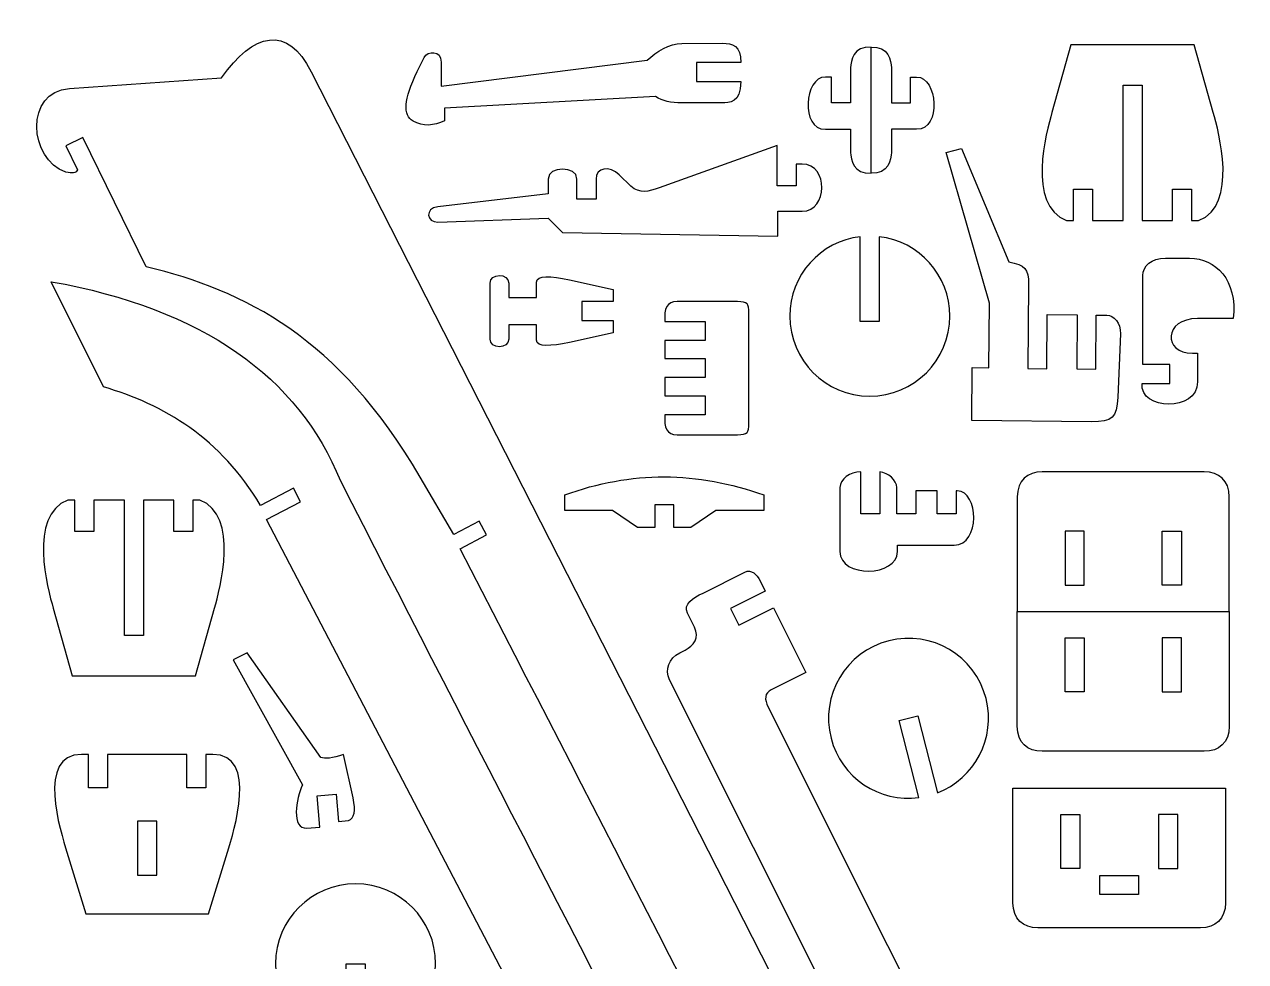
# Model space of a CAD drawing. Header units: centimetres. Extents: x -1114 to 521, y 121 to 1043.
# Drawn here: x -264.8 to 120.5, y 747.6 to 1043.3 of the extents above; entities that cross this region are included whole.
import ezdxf

# ---------------------------------------------------------------- set-up
doc = ezdxf.new("R2010")
doc.units = ezdxf.units.CM
doc.header["$MEASUREMENT"] = 0
doc.layers.add('Camada 1', color=3, linetype='Continuous')

msp = doc.modelspace()

# ---------------------------------------------------------------- linework, layer by layer
at = {"layer": 'Camada 1', "lineweight": 25}
for points, knots in [([(-226.37, 966.8), (-195.21, 959.43), (-165.58, 944.35), (-139.95, 900.5), (-139.95, 900.5), (-139.95, 900.5), (-129.3, 882.38), (-129.3, 882.38), (-129.3, 882.38), (-129.3, 882.38), (-121.35, 886.6), (-121.35, 886.6), (-121.35, 886.6), (-121.35, 886.6), (-119.05, 882.25), (-119.05, 882.25), (-119.05, 882.25), (-119.05, 882.25), (-127.33, 877.86), (-127.33, 877.86), (-127.33, 877.86), (-53.07, 734), (20.84, 589.14), (94.11, 445.01), (94.11, 445.01), (94.11, 445.01), (101.67, 449.02), (101.67, 449.02), (101.67, 449.02), (101.67, 449.02), (103.97, 444.67), (103.97, 444.67), (103.97, 444.67), (103.97, 444.67), (96.14, 440.51), (96.14, 440.51), (96.14, 440.51), (96.14, 440.51), (99.62, 433.95), (99.62, 433.95), (99.62, 433.95), (99.62, 433.95), (114.85, 442.66), (114.85, 442.66), (114.85, 442.66), (119.69, 445.99), (120.46, 449.8), (117.95, 454.74), (117.95, 454.74), (117.95, 454.74), (-174.34, 1028.4), (-174.34, 1028.4), (-174.34, 1028.4), (-181.68, 1043.34), (-192.72, 1040.78), (-202.61, 1026.45), (-202.61, 1026.45), (-202.61, 1026.45), (-250.58, 1023.14), (-250.58, 1023.14), (-250.58, 1023.14), (-264.8, 1022.16), (-263.46, 1000.78), (-251.75, 996.68), (-251.75, 996.68), (-249.64, 996.29), (-248.51, 996.38), (-248.01, 997.45), (-248.01, 997.45), (-248.01, 997.45), (-251.72, 1005.05), (-251.72, 1005.05), (-251.72, 1005.05), (-251.72, 1005.05), (-246.33, 1007.68), (-246.33, 1007.68), (-246.33, 1007.68), (-246.33, 1007.68), (-226.37, 966.8), (-226.37, 966.8)], [0, 0, 0, 0, 0.047619, 0.047619, 0.047619, 0.047619, 0.095238, 0.095238, 0.095238, 0.095238, 0.142857, 0.142857, 0.142857, 0.142857, 0.190476, 0.190476, 0.190476, 0.190476, 0.238095, 0.238095, 0.238095, 0.238095, 0.285714, 0.285714, 0.285714, 0.285714, 0.333333, 0.333333, 0.333333, 0.333333, 0.380952, 0.380952, 0.380952, 0.380952, 0.428571, 0.428571, 0.428571, 0.428571, 0.47619, 0.47619, 0.47619, 0.47619, 0.52381, 0.52381, 0.52381, 0.52381, 0.571429, 0.571429, 0.571429, 0.571429, 0.619048, 0.619048, 0.619048, 0.619048, 0.666667, 0.666667, 0.666667, 0.666667, 0.714286, 0.714286, 0.714286, 0.714286, 0.761905, 0.761905, 0.761905, 0.761905, 0.809524, 0.809524, 0.809524, 0.809524, 0.857143, 0.857143, 0.857143, 0.857143, 0.904762, 0.904762, 0.904762, 0.904762, 1, 1, 1, 1]), ([(-38.76, 1031.27), (-38.64, 1036.64), (-41.63, 1037.41), (-44.5, 1037.4), (-44.5, 1037.4), (-44.5, 1037.4), (-57.35, 1037.36), (-57.35, 1037.36), (-57.35, 1037.36), (-61.33, 1037.35), (-65.37, 1034.76), (-68.32, 1032.02), (-68.32, 1032.02), (-68.32, 1032.02), (-133.29, 1023.9), (-133.29, 1023.9), (-133.29, 1023.9), (-133.29, 1023.9), (-133.29, 1031.4), (-133.29, 1031.4), (-133.29, 1031.4), (-133.29, 1035.31), (-137.63, 1035.03), (-138.67, 1032.9), (-138.67, 1032.9), (-138.67, 1032.9), (-140.84, 1028.48), (-140.84, 1028.48), (-140.84, 1028.48), (-145.18, 1019.6), (-145.44, 1014.68), (-142.19, 1012.81), (-142.19, 1012.81), (-139, 1011.01), (-135.61, 1011.29), (-132.28, 1012.94), (-132.28, 1012.94), (-132.28, 1012.94), (-132.28, 1016.89), (-132.28, 1016.89), (-132.28, 1016.89), (-132.28, 1016.89), (-65.71, 1020.64), (-65.71, 1020.64), (-65.71, 1020.64), (-63.41, 1019.06), (-60.84, 1018.54), (-57.39, 1018.54), (-57.39, 1018.54), (-57.39, 1018.54), (-44.69, 1018.55), (-44.69, 1018.55), (-44.69, 1018.55), (-42.49, 1018.55), (-38.82, 1018.52), (-38.76, 1025.27), (-38.76, 1025.27), (-38.76, 1025.27), (-52.77, 1025.27), (-52.77, 1025.27), (-52.77, 1025.27), (-52.77, 1025.27), (-52.77, 1031.27), (-52.77, 1031.27), (-52.77, 1031.27), (-52.77, 1031.27), (-38.76, 1031.27), (-38.76, 1031.27)], [0, 0, 0, 0, 0.055556, 0.055556, 0.055556, 0.055556, 0.111111, 0.111111, 0.111111, 0.111111, 0.166667, 0.166667, 0.166667, 0.166667, 0.222222, 0.222222, 0.222222, 0.222222, 0.277778, 0.277778, 0.277778, 0.277778, 0.333333, 0.333333, 0.333333, 0.333333, 0.388889, 0.388889, 0.388889, 0.388889, 0.444444, 0.444444, 0.444444, 0.444444, 0.5, 0.5, 0.5, 0.5, 0.555556, 0.555556, 0.555556, 0.555556, 0.611111, 0.611111, 0.611111, 0.611111, 0.666667, 0.666667, 0.666667, 0.666667, 0.722222, 0.722222, 0.722222, 0.722222, 0.777778, 0.777778, 0.777778, 0.777778, 0.833333, 0.833333, 0.833333, 0.833333, 0.888889, 0.888889, 0.888889, 0.888889, 1, 1, 1, 1]), ([(-4.14, 1010.23), (-4.14, 1010.23), (-12.11, 1010.23), (-12.11, 1010.23), (-12.11, 1010.23), (-20.07, 1010.23), (-18.72, 1026.72), (-12.11, 1026.72), (-12.11, 1026.72), (-12.11, 1026.72), (-10.14, 1026.72), (-10.14, 1026.72), (-10.14, 1026.72), (-10.14, 1026.72), (-10.14, 1018.64), (-10.14, 1018.64), (-10.14, 1018.64), (-10.14, 1018.64), (-4.14, 1018.64), (-4.14, 1018.64), (-4.14, 1018.64), (-4.14, 1018.64), (-4.14, 1029.64), (-4.14, 1029.64), (-4.14, 1029.64), (-4.14, 1031.79), (-3.25, 1036.59), (2.29, 1036.16), (2.29, 1036.16), (2.29, 1019.79), (2.29, 1012.79), (2.29, 996.42), (2.29, 996.42), (-3.25, 995.99), (-4.14, 1000.79), (-4.14, 1002.94), (-4.14, 1002.94), (-4.14, 1002.94), (-4.14, 1010.23), (-4.14, 1010.23)], [0, 0, 0, 0, 0.090909, 0.090909, 0.090909, 0.090909, 0.181818, 0.181818, 0.181818, 0.181818, 0.272727, 0.272727, 0.272727, 0.272727, 0.363636, 0.363636, 0.363636, 0.363636, 0.454545, 0.454545, 0.454545, 0.454545, 0.545455, 0.545455, 0.545455, 0.545455, 0.636364, 0.636364, 0.636364, 0.636364, 0.727273, 0.727273, 0.727273, 0.727273, 0.818182, 0.818182, 0.818182, 0.818182, 1, 1, 1, 1]), ([(8.71, 1010.23), (8.71, 1010.23), (16.68, 1010.23), (16.68, 1010.23), (16.68, 1010.23), (24.64, 1010.23), (23.29, 1026.72), (16.68, 1026.72), (16.68, 1026.72), (16.68, 1026.72), (14.71, 1026.72), (14.71, 1026.72), (14.71, 1026.72), (14.71, 1026.72), (14.71, 1018.64), (14.71, 1018.64), (14.71, 1018.64), (14.71, 1018.64), (8.71, 1018.64), (8.71, 1018.64), (8.71, 1018.64), (8.71, 1018.64), (8.71, 1029.64), (8.71, 1029.64), (8.71, 1029.64), (8.71, 1031.79), (7.82, 1036.59), (2.29, 1036.16), (2.29, 1036.16), (2.29, 1019.79), (2.29, 1012.79), (2.29, 996.42), (2.29, 996.42), (7.82, 995.99), (8.71, 1000.79), (8.71, 1002.94), (8.71, 1002.94), (8.71, 1002.94), (8.71, 1010.23), (8.71, 1010.23)], [0, 0, 0, 0, 0.090909, 0.090909, 0.090909, 0.090909, 0.181818, 0.181818, 0.181818, 0.181818, 0.272727, 0.272727, 0.272727, 0.272727, 0.363636, 0.363636, 0.363636, 0.363636, 0.454545, 0.454545, 0.454545, 0.454545, 0.545455, 0.545455, 0.545455, 0.545455, 0.636364, 0.636364, 0.636364, 0.636364, 0.727273, 0.727273, 0.727273, 0.727273, 0.818182, 0.818182, 0.818182, 0.818182, 1, 1, 1, 1]), ([(81.82, 981.42), (81.82, 981.42), (72.2, 981.42), (72.2, 981.42), (72.2, 981.42), (72.2, 981.42), (72.2, 991.3), (72.2, 991.3), (72.2, 991.3), (72.2, 991.3), (66.2, 991.3), (66.2, 991.3), (66.2, 991.3), (66.2, 991.3), (66.2, 981.42), (66.2, 981.42), (66.2, 981.42), (66.2, 981.42), (63.99, 981.42), (63.99, 981.42), (63.99, 981.42), (51.28, 986.32), (57.7, 1009.6), (59.35, 1015.5), (59.35, 1015.5), (59.35, 1015.5), (65.36, 1036.94), (65.36, 1036.94), (65.36, 1036.94), (65.36, 1036.94), (104.27, 1036.94), (104.27, 1036.94), (104.27, 1036.94), (104.27, 1036.94), (110.28, 1015.5), (110.28, 1015.5), (110.28, 1015.5), (111.93, 1009.6), (118.35, 986.32), (105.64, 981.42), (105.64, 981.42), (105.64, 981.42), (103.43, 981.42), (103.43, 981.42), (103.43, 981.42), (103.43, 981.42), (103.43, 991.3), (103.43, 991.3), (103.43, 991.3), (103.43, 991.3), (97.43, 991.3), (97.43, 991.3), (97.43, 991.3), (97.43, 991.3), (97.43, 981.42), (97.43, 981.42), (97.43, 981.42), (97.43, 981.42), (87.81, 981.42), (87.81, 981.42), (87.81, 981.42), (87.81, 981.42), (87.81, 1024.2), (87.81, 1024.2), (87.81, 1024.2), (87.81, 1024.2), (81.82, 1024.2), (81.82, 1024.2), (81.82, 1024.2), (81.82, 1024.2), (81.82, 981.42), (81.82, 981.42)], [0, 0, 0, 0, 0.052632, 0.052632, 0.052632, 0.052632, 0.105263, 0.105263, 0.105263, 0.105263, 0.157895, 0.157895, 0.157895, 0.157895, 0.210526, 0.210526, 0.210526, 0.210526, 0.263158, 0.263158, 0.263158, 0.263158, 0.315789, 0.315789, 0.315789, 0.315789, 0.368421, 0.368421, 0.368421, 0.368421, 0.421053, 0.421053, 0.421053, 0.421053, 0.473684, 0.473684, 0.473684, 0.473684, 0.526316, 0.526316, 0.526316, 0.526316, 0.578947, 0.578947, 0.578947, 0.578947, 0.631579, 0.631579, 0.631579, 0.631579, 0.684211, 0.684211, 0.684211, 0.684211, 0.736842, 0.736842, 0.736842, 0.736842, 0.789474, 0.789474, 0.789474, 0.789474, 0.842105, 0.842105, 0.842105, 0.842105, 0.894737, 0.894737, 0.894737, 0.894737, 1, 1, 1, 1]), ([(-84.47, 994.55), (-84.47, 998.07), (-80.2, 998.97), (-77.12, 995.89), (-77.12, 995.89), (-77.12, 995.89), (-73.5, 992.27), (-73.5, 992.27), (-73.5, 992.27), (-70.56, 989.83), (-67.92, 990.56), (-64.52, 991.78), (-64.52, 991.78), (-64.52, 991.78), (-27.3, 1005.1), (-27.3, 1005.1), (-27.3, 1005.1), (-27.3, 1005.1), (-27.3, 992.36), (-27.3, 992.36), (-27.3, 992.36), (-27.3, 992.36), (-21.31, 992.36), (-21.31, 992.36), (-21.31, 992.36), (-21.31, 992.36), (-21.31, 999.25), (-21.31, 999.25), (-21.31, 999.25), (-21.31, 999.25), (-19.39, 999.25), (-19.39, 999.25), (-19.39, 999.25), (-10.98, 999.25), (-11.33, 984.36), (-19.39, 984.36), (-19.39, 984.36), (-19.39, 984.36), (-27.15, 984.36), (-27.15, 984.36), (-27.15, 984.36), (-27.15, 984.36), (-27.15, 976.49), (-27.15, 976.49), (-27.15, 976.49), (-27.15, 976.49), (-95.02, 977.63), (-95.02, 977.63), (-95.02, 977.63), (-95.02, 977.63), (-99.57, 982.18), (-99.57, 982.18), (-99.57, 982.18), (-99.57, 982.18), (-134.38, 980.97), (-134.38, 980.97), (-134.38, 980.97), (-137.93, 980.85), (-138.55, 985.31), (-134.38, 985.8), (-134.38, 985.8), (-134.38, 985.8), (-99.57, 989.89), (-99.57, 989.89), (-99.57, 989.89), (-99.57, 989.89), (-99.57, 994.55), (-99.57, 994.55), (-99.57, 994.55), (-99.57, 998.74), (-90.47, 998.74), (-90.47, 994.55), (-90.47, 994.55), (-90.47, 994.55), (-90.47, 988.2), (-90.47, 988.2), (-90.47, 988.2), (-90.47, 988.2), (-84.47, 988.2), (-84.47, 988.2), (-84.47, 988.2), (-84.47, 988.2), (-84.47, 994.55), (-84.47, 994.55)], [0, 0, 0, 0, 0.045455, 0.045455, 0.045455, 0.045455, 0.090909, 0.090909, 0.090909, 0.090909, 0.136364, 0.136364, 0.136364, 0.136364, 0.181818, 0.181818, 0.181818, 0.181818, 0.227273, 0.227273, 0.227273, 0.227273, 0.272727, 0.272727, 0.272727, 0.272727, 0.318182, 0.318182, 0.318182, 0.318182, 0.363636, 0.363636, 0.363636, 0.363636, 0.409091, 0.409091, 0.409091, 0.409091, 0.454545, 0.454545, 0.454545, 0.454545, 0.5, 0.5, 0.5, 0.5, 0.545455, 0.545455, 0.545455, 0.545455, 0.590909, 0.590909, 0.590909, 0.590909, 0.636364, 0.636364, 0.636364, 0.636364, 0.681818, 0.681818, 0.681818, 0.681818, 0.727273, 0.727273, 0.727273, 0.727273, 0.772727, 0.772727, 0.772727, 0.772727, 0.818182, 0.818182, 0.818182, 0.818182, 0.863636, 0.863636, 0.863636, 0.863636, 0.909091, 0.909091, 0.909091, 0.909091, 1, 1, 1, 1]), ([(52.01, 961.32), (52.06, 966.11), (50.86, 967.51), (45.73, 968.36), (45.73, 968.36), (45.73, 968.36), (30.79, 1004.18), (30.79, 1004.18), (30.79, 1004.18), (30.79, 1004.18), (26.03, 1002.93), (26.03, 1002.93), (26.03, 1002.93), (26.03, 1002.93), (39.64, 955.35), (39.64, 955.35), (39.64, 955.35), (39.64, 955.35), (39.43, 935), (39.43, 935), (39.43, 935), (39.43, 935), (34.23, 935.06), (34.23, 935.06), (34.23, 935.06), (34.23, 935.06), (34.06, 918.35), (34.06, 918.35), (34.06, 918.35), (34.06, 918.35), (71.83, 917.96), (71.83, 917.96), (71.83, 917.96), (78.42, 917.89), (79.89, 919.12), (80.17, 925.72), (80.17, 925.72), (80.17, 925.72), (81, 945.73), (81, 945.73), (81, 945.73), (81.15, 949.14), (78.82, 951.54), (76.7, 951.56), (76.7, 951.56), (76.7, 951.56), (73.36, 951.6), (73.36, 951.6), (73.36, 951.6), (73.36, 951.6), (73.19, 934.53), (73.19, 934.53), (73.19, 934.53), (73.19, 934.53), (67.19, 934.59), (67.19, 934.59), (67.19, 934.59), (67.19, 934.59), (67.37, 951.66), (67.37, 951.66), (67.37, 951.66), (67.37, 951.66), (57.91, 951.76), (57.91, 951.76), (57.91, 951.76), (57.91, 951.76), (57.73, 934.69), (57.73, 934.69), (57.73, 934.69), (57.73, 934.69), (51.73, 934.75), (51.73, 934.75), (51.73, 934.75), (51.73, 934.75), (52.01, 961.32), (52.01, 961.32)], [0, 0, 0, 0, 0.05, 0.05, 0.05, 0.05, 0.1, 0.1, 0.1, 0.1, 0.15, 0.15, 0.15, 0.15, 0.2, 0.2, 0.2, 0.2, 0.25, 0.25, 0.25, 0.25, 0.3, 0.3, 0.3, 0.3, 0.35, 0.35, 0.35, 0.35, 0.4, 0.4, 0.4, 0.4, 0.45, 0.45, 0.45, 0.45, 0.5, 0.5, 0.5, 0.5, 0.55, 0.55, 0.55, 0.55, 0.6, 0.6, 0.6, 0.6, 0.65, 0.65, 0.65, 0.65, 0.7, 0.7, 0.7, 0.7, 0.75, 0.75, 0.75, 0.75, 0.8, 0.8, 0.8, 0.8, 0.85, 0.85, 0.85, 0.85, 0.9, 0.9, 0.9, 0.9, 1, 1, 1, 1]), ([(4.9, 976.34), (17.43, 974.87), (27.14, 964.21), (27.14, 951.28), (27.14, 951.28), (27.14, 937.33), (15.84, 926.03), (1.9, 926.03), (1.9, 926.03), (-12.04, 926.03), (-23.34, 937.33), (-23.34, 951.28), (-23.34, 951.28), (-23.34, 964.2), (-13.63, 974.86), (-1.1, 976.34), (-1.1, 976.34), (-1.1, 976.34), (-1.1, 949.62), (-1.1, 949.62), (-1.1, 949.62), (-1.1, 949.62), (4.9, 949.62), (4.9, 949.62), (4.9, 949.62), (4.9, 949.62), (4.9, 976.34), (4.9, 976.34)], [0, 0, 0, 0, 0.125, 0.125, 0.125, 0.125, 0.25, 0.25, 0.25, 0.25, 0.375, 0.375, 0.375, 0.375, 0.5, 0.5, 0.5, 0.5, 0.625, 0.625, 0.625, 0.625, 0.75, 0.75, 0.75, 0.75, 1, 1, 1, 1]), ([(87.82, 930.01), (86.95, 921.43), (105.3, 920.92), (105.3, 930.5), (105.3, 930.5), (105.3, 930.5), (105.3, 939.55), (105.3, 939.55), (105.3, 939.55), (105.3, 939.55), (103.74, 939.55), (103.74, 939.55), (103.74, 939.55), (94.31, 939.47), (94.61, 950.52), (105.3, 950.52), (105.3, 950.52), (105.3, 950.52), (116.58, 950.52), (116.58, 950.52), (116.58, 950.52), (117.96, 962.71), (110.96, 969.55), (102.82, 969.55), (102.82, 969.55), (102.82, 969.55), (95.16, 969.55), (95.16, 969.55), (95.16, 969.55), (90.74, 969.55), (88.03, 967.09), (88.03, 964.07), (88.03, 964.07), (88.03, 964.07), (88.03, 936.01), (88.03, 936.01), (88.03, 936.01), (88.03, 936.01), (96.61, 936.01), (96.61, 936.01), (96.61, 936.01), (96.61, 936.01), (96.61, 930.01), (96.61, 930.01), (96.61, 930.01), (96.61, 930.01), (87.82, 930.01), (87.82, 930.01)], [0, 0, 0, 0, 0.076923, 0.076923, 0.076923, 0.076923, 0.153846, 0.153846, 0.153846, 0.153846, 0.230769, 0.230769, 0.230769, 0.230769, 0.307692, 0.307692, 0.307692, 0.307692, 0.384615, 0.384615, 0.384615, 0.384615, 0.461538, 0.461538, 0.461538, 0.461538, 0.538462, 0.538462, 0.538462, 0.538462, 0.615385, 0.615385, 0.615385, 0.615385, 0.692308, 0.692308, 0.692308, 0.692308, 0.769231, 0.769231, 0.769231, 0.769231, 0.846154, 0.846154, 0.846154, 0.846154, 1, 1, 1, 1]), ([(-117.9, 944.05), (-117.9, 940.9), (-112, 940.71), (-112, 944.05), (-112, 944.05), (-112, 944.05), (-112, 948.55), (-112, 948.55), (-112, 948.55), (-112, 948.55), (-103.21, 948.55), (-103.21, 948.55), (-103.21, 948.55), (-103.21, 948.55), (-103.21, 943.69), (-103.21, 943.69), (-103.21, 943.69), (-103.21, 941.48), (-98.79, 941.69), (-92.87, 943), (-92.87, 943), (-92.87, 943), (-79.1, 946.04), (-79.1, 946.04), (-79.1, 946.04), (-79.1, 946.04), (-79.1, 949.85), (-79.1, 949.85), (-79.1, 949.85), (-79.1, 949.85), (-88.93, 949.85), (-88.93, 949.85), (-88.93, 949.85), (-88.93, 949.85), (-88.93, 955.85), (-88.93, 955.85), (-88.93, 955.85), (-88.93, 955.85), (-79.1, 955.85), (-79.1, 955.85), (-79.1, 955.85), (-79.1, 955.85), (-79.1, 959.65), (-79.1, 959.65), (-79.1, 959.65), (-79.1, 959.65), (-92.87, 962.7), (-92.87, 962.7), (-92.87, 962.7), (-98.79, 964.01), (-103.21, 964.22), (-103.21, 962), (-103.21, 962), (-103.21, 962), (-103.21, 957.14), (-103.21, 957.14), (-103.21, 957.14), (-103.21, 957.14), (-112, 957.14), (-112, 957.14), (-112, 957.14), (-112, 957.14), (-112, 961.64), (-112, 961.64), (-112, 961.64), (-112, 964.99), (-117.9, 964.8), (-117.9, 961.64), (-117.9, 961.64), (-117.9, 961.64), (-117.9, 944.05), (-117.9, 944.05)], [0, 0, 0, 0, 0.052632, 0.052632, 0.052632, 0.052632, 0.105263, 0.105263, 0.105263, 0.105263, 0.157895, 0.157895, 0.157895, 0.157895, 0.210526, 0.210526, 0.210526, 0.210526, 0.263158, 0.263158, 0.263158, 0.263158, 0.315789, 0.315789, 0.315789, 0.315789, 0.368421, 0.368421, 0.368421, 0.368421, 0.421053, 0.421053, 0.421053, 0.421053, 0.473684, 0.473684, 0.473684, 0.473684, 0.526316, 0.526316, 0.526316, 0.526316, 0.578947, 0.578947, 0.578947, 0.578947, 0.631579, 0.631579, 0.631579, 0.631579, 0.684211, 0.684211, 0.684211, 0.684211, 0.736842, 0.736842, 0.736842, 0.736842, 0.789474, 0.789474, 0.789474, 0.789474, 0.842105, 0.842105, 0.842105, 0.842105, 0.894737, 0.894737, 0.894737, 0.894737, 1, 1, 1, 1]), ([(66.47, 443.88), (67.78, 442.51), (69.55, 441.75), (71.59, 441.76), (71.59, 441.76), (75.55, 441.78), (78.73, 445), (78.71, 448.95), (78.71, 448.95), (78.69, 452.9), (75.47, 456.09), (71.52, 456.07), (71.52, 456.07), (71.52, 456.07), (71.52, 456.07), (71.52, 456.07), (71.52, 456.07), (69.41, 456.06), (67.52, 455.14), (66.22, 453.68), (66.22, 453.68), (-11.33, 600.84), (-88.35, 749.68), (-165.13, 899.29), (-165.13, 899.29), (-178.21, 932.04), (-208.71, 953.71), (-256.4, 962.14), (-256.4, 962.14), (-256.4, 962.14), (-239.88, 928.94), (-239.88, 928.94), (-239.88, 928.94), (-220.91, 923.45), (-202.69, 912.67), (-190.35, 891.51), (-190.35, 891.51), (-190.35, 891.51), (-179.92, 896.93), (-179.92, 896.93), (-179.92, 896.93), (-179.92, 896.93), (-177.71, 892.68), (-177.71, 892.68), (-177.71, 892.68), (-177.71, 892.68), (-188.47, 887.09), (-188.47, 887.09), (-188.47, 887.09), (-188.47, 887.09), (36.42, 456.49), (36.42, 456.49), (36.42, 456.49), (36.42, 456.49), (45.35, 461.12), (45.35, 461.12), (45.35, 461.12), (45.35, 461.12), (47.56, 456.88), (47.56, 456.88), (47.56, 456.88), (47.56, 456.88), (38.36, 452.1), (38.36, 452.1), (38.36, 452.1), (42.46, 445.91), (47.57, 443.04), (53.85, 444.41), (53.85, 444.41), (52.21, 443.09), (51.17, 441.07), (51.18, 438.8), (51.18, 438.8), (51.2, 434.85), (54.42, 431.66), (58.38, 431.68), (58.38, 431.68), (62.33, 431.71), (65.51, 434.93), (65.49, 438.88), (65.49, 438.88), (65.49, 438.88), (65.49, 438.88), (65.49, 438.88), (65.49, 438.88), (65.49, 438.88), (65.49, 438.88), (65.49, 438.88), (65.49, 438.88), (65.49, 438.88), (65.49, 438.88), (65.49, 438.88), (65.49, 438.88), (65.49, 440.05), (65.2, 441.15), (64.7, 442.12), (64.7, 442.12), (64.7, 442.12), (66.47, 443.88), (66.47, 443.88)], [0, 0, 0, 0, 0.038462, 0.038462, 0.038462, 0.038462, 0.076923, 0.076923, 0.076923, 0.076923, 0.115385, 0.115385, 0.115385, 0.115385, 0.153846, 0.153846, 0.153846, 0.153846, 0.192308, 0.192308, 0.192308, 0.192308, 0.230769, 0.230769, 0.230769, 0.230769, 0.269231, 0.269231, 0.269231, 0.269231, 0.307692, 0.307692, 0.307692, 0.307692, 0.346154, 0.346154, 0.346154, 0.346154, 0.384615, 0.384615, 0.384615, 0.384615, 0.423077, 0.423077, 0.423077, 0.423077, 0.461538, 0.461538, 0.461538, 0.461538, 0.5, 0.5, 0.5, 0.5, 0.538462, 0.538462, 0.538462, 0.538462, 0.576923, 0.576923, 0.576923, 0.576923, 0.615385, 0.615385, 0.615385, 0.615385, 0.653846, 0.653846, 0.653846, 0.653846, 0.692308, 0.692308, 0.692308, 0.692308, 0.730769, 0.730769, 0.730769, 0.730769, 0.769231, 0.769231, 0.769231, 0.769231, 0.807692, 0.807692, 0.807692, 0.807692, 0.846154, 0.846154, 0.846154, 0.846154, 0.884615, 0.884615, 0.884615, 0.884615, 0.923077, 0.923077, 0.923077, 0.923077, 1, 1, 1, 1]), ([(-36.21, 917.45), (-36.21, 914.44), (-36.66, 913.86), (-39.8, 913.86), (-39.8, 913.86), (-39.8, 913.86), (-58.84, 913.86), (-58.84, 913.86), (-58.84, 913.86), (-62.2, 913.86), (-63.02, 915.98), (-62.76, 920.12), (-62.76, 920.12), (-62.76, 920.12), (-50.03, 920.12), (-50.03, 920.12), (-50.03, 920.12), (-50.03, 920.12), (-50.03, 926.12), (-50.03, 926.12), (-50.03, 926.12), (-50.03, 926.12), (-62.76, 926.12), (-62.76, 926.12), (-62.76, 926.12), (-62.76, 926.12), (-62.76, 931.86), (-62.76, 931.86), (-62.76, 931.86), (-62.76, 931.86), (-50.03, 931.86), (-50.03, 931.86), (-50.03, 931.86), (-50.03, 931.86), (-50.03, 937.86), (-50.03, 937.86), (-50.03, 937.86), (-50.03, 937.86), (-62.76, 937.86), (-62.76, 937.86), (-62.76, 937.86), (-62.76, 937.86), (-62.76, 943.6), (-62.76, 943.6), (-62.76, 943.6), (-62.76, 943.6), (-50.03, 943.6), (-50.03, 943.6), (-50.03, 943.6), (-50.03, 943.6), (-50.03, 949.6), (-50.03, 949.6), (-50.03, 949.6), (-50.03, 949.6), (-62.76, 949.6), (-62.76, 949.6), (-62.76, 949.6), (-63.02, 953.74), (-62.2, 955.86), (-58.84, 955.86), (-58.84, 955.86), (-58.84, 955.86), (-39.8, 955.86), (-39.8, 955.86), (-39.8, 955.86), (-36.66, 955.86), (-36.21, 955.28), (-36.21, 952.26), (-36.21, 952.26), (-36.21, 952.26), (-36.21, 917.45), (-36.21, 917.45)], [0, 0, 0, 0, 0.052632, 0.052632, 0.052632, 0.052632, 0.105263, 0.105263, 0.105263, 0.105263, 0.157895, 0.157895, 0.157895, 0.157895, 0.210526, 0.210526, 0.210526, 0.210526, 0.263158, 0.263158, 0.263158, 0.263158, 0.315789, 0.315789, 0.315789, 0.315789, 0.368421, 0.368421, 0.368421, 0.368421, 0.421053, 0.421053, 0.421053, 0.421053, 0.473684, 0.473684, 0.473684, 0.473684, 0.526316, 0.526316, 0.526316, 0.526316, 0.578947, 0.578947, 0.578947, 0.578947, 0.631579, 0.631579, 0.631579, 0.631579, 0.684211, 0.684211, 0.684211, 0.684211, 0.736842, 0.736842, 0.736842, 0.736842, 0.789474, 0.789474, 0.789474, 0.789474, 0.842105, 0.842105, 0.842105, 0.842105, 0.894737, 0.894737, 0.894737, 0.894737, 1, 1, 1, 1]), ([(-59.94, 884.59), (-59.94, 884.59), (-54.56, 884.59), (-54.56, 884.59), (-54.56, 884.59), (-54.56, 884.59), (-46.64, 889.97), (-46.64, 889.97), (-46.64, 889.97), (-46.64, 889.97), (-31.54, 889.97), (-31.54, 889.97), (-31.54, 889.97), (-31.54, 889.97), (-31.54, 894.84), (-31.54, 894.84), (-31.54, 894.84), (-52.47, 902.34), (-73.41, 902.52), (-94.35, 894.84), (-94.35, 894.84), (-94.35, 894.84), (-94.35, 889.97), (-94.35, 889.97), (-94.35, 889.97), (-94.35, 889.97), (-79.25, 889.97), (-79.25, 889.97), (-79.25, 889.97), (-79.25, 889.97), (-71.33, 884.59), (-71.33, 884.59), (-71.33, 884.59), (-71.33, 884.59), (-65.94, 884.59), (-65.94, 884.59), (-65.94, 884.59), (-65.94, 884.59), (-65.94, 891.73), (-65.94, 891.73), (-65.94, 891.73), (-65.94, 891.73), (-59.94, 891.73), (-59.94, 891.73), (-59.94, 891.73), (-59.94, 891.73), (-59.94, 884.59), (-59.94, 884.59)], [0, 0, 0, 0, 0.076923, 0.076923, 0.076923, 0.076923, 0.153846, 0.153846, 0.153846, 0.153846, 0.230769, 0.230769, 0.230769, 0.230769, 0.307692, 0.307692, 0.307692, 0.307692, 0.384615, 0.384615, 0.384615, 0.384615, 0.461538, 0.461538, 0.461538, 0.461538, 0.538462, 0.538462, 0.538462, 0.538462, 0.615385, 0.615385, 0.615385, 0.615385, 0.692308, 0.692308, 0.692308, 0.692308, 0.769231, 0.769231, 0.769231, 0.769231, 0.846154, 0.846154, 0.846154, 0.846154, 1, 1, 1, 1]), ([(5.04, 902.11), (7.77, 901.82), (10.42, 899.57), (10.42, 897.15), (10.42, 897.15), (10.42, 897.15), (10.42, 888.87), (10.42, 888.87), (10.42, 888.87), (10.42, 888.87), (16.42, 888.87), (16.42, 888.87), (16.42, 888.87), (16.42, 888.87), (16.42, 896.11), (16.42, 896.11), (16.42, 896.11), (16.42, 896.11), (23.2, 896.11), (23.2, 896.11), (23.2, 896.11), (23.2, 896.11), (23.2, 888.87), (23.2, 888.87), (23.2, 888.87), (23.2, 888.87), (29.2, 888.87), (29.2, 888.87), (29.2, 888.87), (29.2, 888.87), (29.2, 896.11), (29.2, 896.11), (29.2, 896.11), (29.2, 896.11), (29.48, 896.11), (29.48, 896.11), (29.48, 896.11), (36.39, 896.11), (36.84, 879.04), (28.52, 879.04), (28.52, 879.04), (28.52, 879.04), (10.68, 879.04), (10.68, 879.04), (10.68, 879.04), (10.68, 879.04), (10.68, 876.97), (10.68, 876.97), (10.68, 876.97), (10.68, 869), (-7.53, 868.54), (-7.53, 876.97), (-7.53, 876.97), (-7.53, 876.97), (-7.53, 897.15), (-7.53, 897.15), (-7.53, 897.15), (-7.53, 899.7), (-4.31, 902.25), (-0.96, 902.11), (-0.96, 902.11), (-0.96, 902.11), (-0.96, 888.87), (-0.96, 888.87), (-0.96, 888.87), (-0.96, 888.87), (5.04, 888.87), (5.04, 888.87), (5.04, 888.87), (5.04, 888.87), (5.04, 902.11), (5.04, 902.11)], [0, 0, 0, 0, 0.052632, 0.052632, 0.052632, 0.052632, 0.105263, 0.105263, 0.105263, 0.105263, 0.157895, 0.157895, 0.157895, 0.157895, 0.210526, 0.210526, 0.210526, 0.210526, 0.263158, 0.263158, 0.263158, 0.263158, 0.315789, 0.315789, 0.315789, 0.315789, 0.368421, 0.368421, 0.368421, 0.368421, 0.421053, 0.421053, 0.421053, 0.421053, 0.473684, 0.473684, 0.473684, 0.473684, 0.526316, 0.526316, 0.526316, 0.526316, 0.578947, 0.578947, 0.578947, 0.578947, 0.631579, 0.631579, 0.631579, 0.631579, 0.684211, 0.684211, 0.684211, 0.684211, 0.736842, 0.736842, 0.736842, 0.736842, 0.789474, 0.789474, 0.789474, 0.789474, 0.842105, 0.842105, 0.842105, 0.842105, 0.894737, 0.894737, 0.894737, 0.894737, 1, 1, 1, 1]), ([(107.42, 902.14), (112.11, 902.14), (115.28, 899.44), (115.28, 894.25), (115.28, 894.25), (115.28, 894.25), (115.28, 858.04), (115.28, 858.04), (115.28, 858.04), (115.28, 858.04), (48.43, 858.04), (48.43, 858.04), (48.43, 858.04), (48.43, 858.04), (48.43, 894.25), (48.43, 894.25), (48.43, 894.25), (48.43, 899.44), (51.61, 902.14), (56.29, 902.14), (56.29, 902.14), (56.29, 902.14), (107.42, 902.14), (107.42, 902.14)], [0, 0, 0, 0, 0.142857, 0.142857, 0.142857, 0.142857, 0.285714, 0.285714, 0.285714, 0.285714, 0.428571, 0.428571, 0.428571, 0.428571, 0.571429, 0.571429, 0.571429, 0.571429, 0.714286, 0.714286, 0.714286, 0.714286, 1, 1, 1, 1]), ([(-227.27, 893.22), (-227.27, 893.22), (-217.66, 893.22), (-217.66, 893.22), (-217.66, 893.22), (-217.66, 893.22), (-217.66, 883.34), (-217.66, 883.34), (-217.66, 883.34), (-217.66, 883.34), (-211.66, 883.34), (-211.66, 883.34), (-211.66, 883.34), (-211.66, 883.34), (-211.66, 893.22), (-211.66, 893.22), (-211.66, 893.22), (-211.66, 893.22), (-209.44, 893.22), (-209.44, 893.22), (-209.44, 893.22), (-196.74, 888.32), (-203.16, 865.04), (-204.81, 859.14), (-204.81, 859.14), (-204.81, 859.14), (-210.81, 837.7), (-210.81, 837.7), (-210.81, 837.7), (-210.81, 837.7), (-249.73, 837.7), (-249.73, 837.7), (-249.73, 837.7), (-249.73, 837.7), (-255.73, 859.14), (-255.73, 859.14), (-255.73, 859.14), (-257.38, 865.04), (-263.8, 888.32), (-251.1, 893.22), (-251.1, 893.22), (-251.1, 893.22), (-248.88, 893.22), (-248.88, 893.22), (-248.88, 893.22), (-248.88, 893.22), (-248.88, 883.34), (-248.88, 883.34), (-248.88, 883.34), (-248.88, 883.34), (-242.88, 883.34), (-242.88, 883.34), (-242.88, 883.34), (-242.88, 883.34), (-242.88, 893.22), (-242.88, 893.22), (-242.88, 893.22), (-242.88, 893.22), (-233.27, 893.22), (-233.27, 893.22), (-233.27, 893.22), (-233.27, 893.22), (-233.27, 850.44), (-233.27, 850.44), (-233.27, 850.44), (-233.27, 850.44), (-227.27, 850.44), (-227.27, 850.44), (-227.27, 850.44), (-227.27, 850.44), (-227.27, 893.22), (-227.27, 893.22)], [0, 0, 0, 0, 0.052632, 0.052632, 0.052632, 0.052632, 0.105263, 0.105263, 0.105263, 0.105263, 0.157895, 0.157895, 0.157895, 0.157895, 0.210526, 0.210526, 0.210526, 0.210526, 0.263158, 0.263158, 0.263158, 0.263158, 0.315789, 0.315789, 0.315789, 0.315789, 0.368421, 0.368421, 0.368421, 0.368421, 0.421053, 0.421053, 0.421053, 0.421053, 0.473684, 0.473684, 0.473684, 0.473684, 0.526316, 0.526316, 0.526316, 0.526316, 0.578947, 0.578947, 0.578947, 0.578947, 0.631579, 0.631579, 0.631579, 0.631579, 0.684211, 0.684211, 0.684211, 0.684211, 0.736842, 0.736842, 0.736842, 0.736842, 0.789474, 0.789474, 0.789474, 0.789474, 0.842105, 0.842105, 0.842105, 0.842105, 0.894737, 0.894737, 0.894737, 0.894737, 1, 1, 1, 1]), ([(63.51, 866.34), (63.51, 866.34), (63.51, 883.41), (63.51, 883.41), (63.51, 883.41), (63.51, 883.41), (69.51, 883.41), (69.51, 883.41), (69.51, 883.41), (69.51, 883.41), (69.51, 866.34), (69.51, 866.34), (69.51, 866.34), (69.51, 866.34), (63.51, 866.34), (63.51, 866.34)], [0, 0, 0, 0, 0.2, 0.2, 0.2, 0.2, 0.4, 0.4, 0.4, 0.4, 0.6, 0.6, 0.6, 0.6, 1, 1, 1, 1]), ([(100.2, 866.34), (100.2, 866.34), (100.2, 883.41), (100.2, 883.41), (100.2, 883.41), (100.2, 883.41), (94.2, 883.41), (94.2, 883.41), (94.2, 883.41), (94.2, 883.41), (94.2, 866.34), (94.2, 866.34), (94.2, 866.34), (94.2, 866.34), (100.2, 866.34), (100.2, 866.34)], [0, 0, 0, 0, 0.2, 0.2, 0.2, 0.2, 0.4, 0.4, 0.4, 0.4, 0.6, 0.6, 0.6, 0.6, 1, 1, 1, 1]), ([(71.22, 571.92), (72.81, 568.74), (76.5, 567.63), (79.96, 569.36), (79.96, 569.36), (79.96, 569.36), (81.63, 570.19), (81.63, 570.19), (81.63, 570.19), (84.41, 571.59), (87.52, 571.57), (89.19, 568.24), (89.19, 568.24), (89.19, 568.24), (91.39, 563.85), (91.39, 563.85), (91.39, 563.85), (92.88, 560.86), (96.32, 562.38), (99.45, 563.95), (99.45, 563.95), (99.45, 563.95), (112.65, 570.56), (112.65, 570.56), (112.65, 570.56), (114.64, 571.55), (114.41, 574.08), (113.34, 576.01), (113.34, 576.01), (113.34, 576.01), (111.71, 579.27), (111.71, 579.27), (111.71, 579.27), (111.71, 579.27), (100.73, 573.77), (100.73, 573.77), (100.73, 573.77), (100.73, 573.77), (98.08, 579.06), (98.08, 579.06), (98.08, 579.06), (98.08, 579.06), (109.06, 584.56), (109.06, 584.56), (109.06, 584.56), (109.06, 584.56), (98.86, 604.95), (98.86, 604.95), (98.86, 604.95), (98.86, 604.95), (87.93, 599.48), (87.93, 599.48), (87.93, 599.48), (85.78, 598.4), (84.22, 599.46), (82.94, 602.01), (82.94, 602.01), (82.94, 602.01), (-30.12, 827.86), (-30.12, 827.86), (-30.12, 827.86), (-31.4, 830.41), (-31.32, 832.29), (-29.16, 833.37), (-29.16, 833.37), (-29.16, 833.37), (-18.23, 838.84), (-18.23, 838.84), (-18.23, 838.84), (-18.23, 838.84), (-28.44, 859.22), (-28.44, 859.22), (-28.44, 859.22), (-28.44, 859.22), (-39.42, 853.73), (-39.42, 853.73), (-39.42, 853.73), (-39.42, 853.73), (-42.08, 859.02), (-42.08, 859.02), (-42.08, 859.02), (-42.08, 859.02), (-31.09, 864.52), (-31.09, 864.52), (-31.09, 864.52), (-31.09, 864.52), (-32.73, 867.78), (-32.73, 867.78), (-32.73, 867.78), (-33.63, 869.79), (-35.52, 871.49), (-37.51, 870.49), (-37.51, 870.49), (-37.51, 870.49), (-50.7, 863.88), (-50.7, 863.88), (-50.7, 863.88), (-53.83, 862.32), (-57.11, 860.47), (-55.62, 857.49), (-55.62, 857.49), (-55.62, 857.49), (-53.42, 853.1), (-53.42, 853.1), (-53.42, 853.1), (-51.75, 849.76), (-53.6, 847.27), (-56.38, 845.87), (-56.38, 845.87), (-56.38, 845.87), (-58.05, 845.04), (-58.05, 845.04), (-58.05, 845.04), (-61.51, 843.31), (-62.83, 839.68), (-61.24, 836.5), (-61.24, 836.5), (-61.24, 836.5), (71.22, 571.92), (71.22, 571.92)], [0, 0, 0, 0, 0.032258, 0.032258, 0.032258, 0.032258, 0.064516, 0.064516, 0.064516, 0.064516, 0.096774, 0.096774, 0.096774, 0.096774, 0.129032, 0.129032, 0.129032, 0.129032, 0.16129, 0.16129, 0.16129, 0.16129, 0.193548, 0.193548, 0.193548, 0.193548, 0.225806, 0.225806, 0.225806, 0.225806, 0.258065, 0.258065, 0.258065, 0.258065, 0.290323, 0.290323, 0.290323, 0.290323, 0.322581, 0.322581, 0.322581, 0.322581, 0.354839, 0.354839, 0.354839, 0.354839, 0.387097, 0.387097, 0.387097, 0.387097, 0.419355, 0.419355, 0.419355, 0.419355, 0.451613, 0.451613, 0.451613, 0.451613, 0.483871, 0.483871, 0.483871, 0.483871, 0.516129, 0.516129, 0.516129, 0.516129, 0.548387, 0.548387, 0.548387, 0.548387, 0.580645, 0.580645, 0.580645, 0.580645, 0.612903, 0.612903, 0.612903, 0.612903, 0.645161, 0.645161, 0.645161, 0.645161, 0.677419, 0.677419, 0.677419, 0.677419, 0.709677, 0.709677, 0.709677, 0.709677, 0.741935, 0.741935, 0.741935, 0.741935, 0.774194, 0.774194, 0.774194, 0.774194, 0.806452, 0.806452, 0.806452, 0.806452, 0.83871, 0.83871, 0.83871, 0.83871, 0.870968, 0.870968, 0.870968, 0.870968, 0.903226, 0.903226, 0.903226, 0.903226, 0.935484, 0.935484, 0.935484, 0.935484, 1, 1, 1, 1]), ([(107.42, 813.94), (112.11, 813.94), (115.28, 816.64), (115.28, 821.83), (115.28, 821.83), (115.28, 821.83), (115.28, 858.04), (115.28, 858.04), (115.28, 858.04), (115.28, 858.04), (48.43, 858.04), (48.43, 858.04), (48.43, 858.04), (48.43, 858.04), (48.43, 821.83), (48.43, 821.83), (48.43, 821.83), (48.43, 816.64), (51.61, 813.94), (56.29, 813.94), (56.29, 813.94), (56.29, 813.94), (107.42, 813.94), (107.42, 813.94)], [0, 0, 0, 0, 0.142857, 0.142857, 0.142857, 0.142857, 0.285714, 0.285714, 0.285714, 0.285714, 0.428571, 0.428571, 0.428571, 0.428571, 0.571429, 0.571429, 0.571429, 0.571429, 0.714286, 0.714286, 0.714286, 0.714286, 1, 1, 1, 1]), ([(17.42, 799.32), (4.92, 797.65), (-7.13, 805.58), (-10.33, 818.11), (-10.33, 818.11), (-13.78, 831.62), (-5.62, 845.36), (7.88, 848.81), (7.88, 848.81), (21.39, 852.26), (35.14, 844.11), (38.59, 830.6), (38.59, 830.6), (41.79, 818.07), (35.01, 805.34), (23.24, 800.81), (23.24, 800.81), (23.24, 800.81), (17.03, 825.09), (17.03, 825.09), (17.03, 825.09), (17.03, 825.09), (11.22, 823.61), (11.22, 823.61), (11.22, 823.61), (11.22, 823.61), (17.42, 799.32), (17.42, 799.32)], [0, 0, 0, 0, 0.125, 0.125, 0.125, 0.125, 0.25, 0.25, 0.25, 0.25, 0.375, 0.375, 0.375, 0.375, 0.5, 0.5, 0.5, 0.5, 0.625, 0.625, 0.625, 0.625, 0.75, 0.75, 0.75, 0.75, 1, 1, 1, 1]), ([(63.51, 849.74), (63.51, 849.74), (63.51, 832.67), (63.51, 832.67), (63.51, 832.67), (63.51, 832.67), (69.51, 832.67), (69.51, 832.67), (69.51, 832.67), (69.51, 832.67), (69.51, 849.74), (69.51, 849.74), (69.51, 849.74), (69.51, 849.74), (63.51, 849.74), (63.51, 849.74)], [0, 0, 0, 0, 0.2, 0.2, 0.2, 0.2, 0.4, 0.4, 0.4, 0.4, 0.6, 0.6, 0.6, 0.6, 1, 1, 1, 1]), ([(100.2, 849.74), (100.2, 849.74), (100.2, 832.67), (100.2, 832.67), (100.2, 832.67), (100.2, 832.67), (94.2, 832.67), (94.2, 832.67), (94.2, 832.67), (94.2, 832.67), (94.2, 849.74), (94.2, 849.74), (94.2, 849.74), (94.2, 849.74), (100.2, 849.74), (100.2, 849.74)], [0, 0, 0, 0, 0.2, 0.2, 0.2, 0.2, 0.4, 0.4, 0.4, 0.4, 0.6, 0.6, 0.6, 0.6, 1, 1, 1, 1]), ([(-177.1, 803.3), (-177.1, 803.3), (-198.89, 842.79), (-198.89, 842.79), (-198.89, 842.79), (-198.89, 842.79), (-194.5, 845.01), (-194.5, 845.01), (-194.5, 845.01), (-194.5, 845.01), (-171.28, 812.02), (-171.28, 812.02), (-171.28, 812.02), (-170.06, 811.58), (-167.66, 811.6), (-164.14, 812.95), (-164.14, 812.95), (-164.14, 812.95), (-161.12, 799.24), (-161.12, 799.24), (-161.12, 799.24), (-160.19, 795.01), (-160.73, 792.95), (-162.54, 792.05), (-162.54, 792.05), (-162.54, 792.05), (-165.75, 791.79), (-165.75, 791.79), (-165.75, 791.79), (-165.75, 791.79), (-166.46, 800.39), (-166.46, 800.39), (-166.46, 800.39), (-166.46, 800.39), (-172.44, 799.9), (-172.44, 799.9), (-172.44, 799.9), (-172.44, 799.9), (-171.63, 790.03), (-171.63, 790.03), (-171.63, 790.03), (-171.63, 790.03), (-175.69, 789.69), (-175.69, 789.69), (-175.69, 789.69), (-180.65, 789.29), (-179.12, 799.13), (-177.1, 803.3)], [0, 0, 0, 0, 0.076923, 0.076923, 0.076923, 0.076923, 0.153846, 0.153846, 0.153846, 0.153846, 0.230769, 0.230769, 0.230769, 0.230769, 0.307692, 0.307692, 0.307692, 0.307692, 0.384615, 0.384615, 0.384615, 0.384615, 0.461538, 0.461538, 0.461538, 0.461538, 0.538462, 0.538462, 0.538462, 0.538462, 0.615385, 0.615385, 0.615385, 0.615385, 0.692308, 0.692308, 0.692308, 0.692308, 0.769231, 0.769231, 0.769231, 0.769231, 0.846154, 0.846154, 0.846154, 0.846154, 1, 1, 1, 1]), ([(-213.6, 812.89), (-213.6, 812.89), (-213.6, 802.37), (-213.6, 802.37), (-213.6, 802.37), (-213.6, 802.37), (-207.6, 802.37), (-207.6, 802.37), (-207.6, 802.37), (-207.6, 802.37), (-207.6, 812.89), (-207.6, 812.89), (-207.6, 812.89), (-207.6, 812.89), (-205.39, 812.89), (-205.39, 812.89), (-205.39, 812.89), (-190.95, 813.18), (-198.76, 788.49), (-200.75, 782.08), (-200.75, 782.08), (-200.75, 782.08), (-206.76, 762.69), (-206.76, 762.69), (-206.76, 762.69), (-206.76, 762.69), (-245.38, 762.69), (-245.38, 762.69), (-245.38, 762.69), (-245.38, 762.69), (-251.39, 782.08), (-251.39, 782.08), (-251.39, 782.08), (-253.37, 788.49), (-261.19, 813.18), (-246.75, 812.89), (-246.75, 812.89), (-246.75, 812.89), (-244.54, 812.89), (-244.54, 812.89), (-244.54, 812.89), (-244.54, 812.89), (-244.54, 802.37), (-244.54, 802.37), (-244.54, 802.37), (-244.54, 802.37), (-238.54, 802.37), (-238.54, 802.37), (-238.54, 802.37), (-238.54, 802.37), (-238.54, 812.89), (-238.54, 812.89), (-238.54, 812.89), (-238.54, 812.89), (-213.6, 812.89), (-213.6, 812.89)], [0, 0, 0, 0, 0.066667, 0.066667, 0.066667, 0.066667, 0.133333, 0.133333, 0.133333, 0.133333, 0.2, 0.2, 0.2, 0.2, 0.266667, 0.266667, 0.266667, 0.266667, 0.333333, 0.333333, 0.333333, 0.333333, 0.4, 0.4, 0.4, 0.4, 0.466667, 0.466667, 0.466667, 0.466667, 0.533333, 0.533333, 0.533333, 0.533333, 0.6, 0.6, 0.6, 0.6, 0.666667, 0.666667, 0.666667, 0.666667, 0.733333, 0.733333, 0.733333, 0.733333, 0.8, 0.8, 0.8, 0.8, 0.866667, 0.866667, 0.866667, 0.866667, 1, 1, 1, 1]), ([(106.25, 758.24), (110.94, 758.24), (114.12, 760.94), (114.12, 766.13), (114.12, 766.13), (114.12, 766.13), (114.12, 802.34), (114.12, 802.34), (114.12, 802.34), (114.12, 802.34), (47.08, 802.34), (47.08, 802.34), (47.08, 802.34), (47.08, 802.34), (47.08, 766.13), (47.08, 766.13), (47.08, 766.13), (47.08, 760.94), (50.26, 758.24), (54.94, 758.24), (54.94, 758.24), (54.94, 758.24), (106.25, 758.24), (106.25, 758.24)], [0, 0, 0, 0, 0.142857, 0.142857, 0.142857, 0.142857, 0.285714, 0.285714, 0.285714, 0.285714, 0.428571, 0.428571, 0.428571, 0.428571, 0.571429, 0.571429, 0.571429, 0.571429, 0.714286, 0.714286, 0.714286, 0.714286, 1, 1, 1, 1]), ([(62.16, 794.04), (62.16, 794.04), (62.16, 776.97), (62.16, 776.97), (62.16, 776.97), (62.16, 776.97), (68.16, 776.97), (68.16, 776.97), (68.16, 776.97), (68.16, 776.97), (68.16, 794.04), (68.16, 794.04), (68.16, 794.04), (68.16, 794.04), (62.16, 794.04), (62.16, 794.04)], [0, 0, 0, 0, 0.2, 0.2, 0.2, 0.2, 0.4, 0.4, 0.4, 0.4, 0.6, 0.6, 0.6, 0.6, 1, 1, 1, 1]), ([(99.04, 794.04), (99.04, 794.04), (99.04, 776.97), (99.04, 776.97), (99.04, 776.97), (99.04, 776.97), (93.04, 776.97), (93.04, 776.97), (93.04, 776.97), (93.04, 776.97), (93.04, 794.04), (93.04, 794.04), (93.04, 794.04), (93.04, 794.04), (99.04, 794.04), (99.04, 794.04)], [0, 0, 0, 0, 0.2, 0.2, 0.2, 0.2, 0.4, 0.4, 0.4, 0.4, 0.6, 0.6, 0.6, 0.6, 1, 1, 1, 1]), ([(-223.07, 791.91), (-223.07, 791.91), (-223.07, 774.84), (-223.07, 774.84), (-223.07, 774.84), (-223.07, 774.84), (-229.07, 774.84), (-229.07, 774.84), (-229.07, 774.84), (-229.07, 774.84), (-229.07, 791.91), (-229.07, 791.91), (-229.07, 791.91), (-229.07, 791.91), (-223.07, 791.91), (-223.07, 791.91)], [0, 0, 0, 0, 0.2, 0.2, 0.2, 0.2, 0.4, 0.4, 0.4, 0.4, 0.6, 0.6, 0.6, 0.6, 1, 1, 1, 1]), ([(86.67, 768.69), (86.67, 768.69), (86.67, 774.69), (86.67, 774.69), (86.67, 774.69), (86.67, 774.69), (74.53, 774.69), (74.53, 774.69), (74.53, 774.69), (74.53, 774.69), (74.53, 768.69), (74.53, 768.69), (74.53, 768.69), (74.53, 768.69), (86.67, 768.69), (86.67, 768.69)], [0, 0, 0, 0, 0.2, 0.2, 0.2, 0.2, 0.4, 0.4, 0.4, 0.4, 0.6, 0.6, 0.6, 0.6, 1, 1, 1, 1]), ([(-163.32, 721.81), (-175.85, 723.29), (-185.56, 733.95), (-185.56, 746.88), (-185.56, 746.88), (-185.56, 760.82), (-174.26, 772.12), (-160.32, 772.12), (-160.32, 772.12), (-146.38, 772.12), (-135.07, 760.82), (-135.07, 746.88), (-135.07, 746.88), (-135.07, 733.95), (-144.79, 723.29), (-157.32, 721.81), (-157.32, 721.81), (-157.32, 721.81), (-157.32, 746.88), (-157.32, 746.88), (-157.32, 746.88), (-157.32, 746.88), (-163.32, 746.88), (-163.32, 746.88), (-163.32, 746.88), (-163.32, 746.88), (-163.32, 721.81), (-163.32, 721.81)], [0, 0, 0, 0, 0.125, 0.125, 0.125, 0.125, 0.25, 0.25, 0.25, 0.25, 0.375, 0.375, 0.375, 0.375, 0.5, 0.5, 0.5, 0.5, 0.625, 0.625, 0.625, 0.625, 0.75, 0.75, 0.75, 0.75, 1, 1, 1, 1])]:
    msp.add_open_spline(points, degree=3, knots=knots, dxfattribs=at)

doc.saveas('drawing.dxf')
